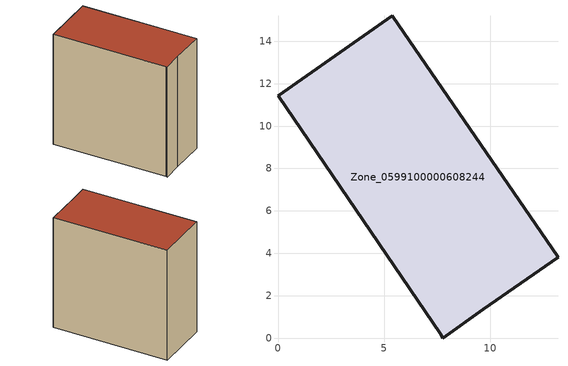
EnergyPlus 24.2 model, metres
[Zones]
Zone_0599100000608244
 floor ground (C_G): 0,11.44 5.39,15.2 13.21,3.81 9.68,1.37 7.77,0 7.68,0.18 z0
 wall outside (C_F): 7.68,0.18 7.77,0 9.68,1.37 13.21,3.81 5.39,15.2 0,11.44 7.68,0.18 z0:13.6
 roof outside (C_R): 5.39,15.2 0,11.44 7.68,0.18 7.77,0 9.68,1.37 13.21,3.81 z13.6
[BUILDING]
Pand.0599100000608244: North Axis=0; Terrain=City; Loads Convergence Tolerance Value=0.04; Temperature Convergence Tolerance Value=0.4; Solar Distribution=FullExterior; Maximum Number of Warmup Days=25; Minimum Number of Warmup Days=1
[Site:Location]
Rotterdam.The.Hague.AP_ZH_NLD Design_Conditions: Latitude=51.96; Longitude=4.45; Time Zone=1; Elevation=-4.5
[SITE:GROUNDTEMPERATURE:BUILDINGSURFACE]
18, 18, 18, 18, 18, 18, 18, 18, 18, 18, 18, 18
[MATERIAL] Thermal Absorptance=0.9; Solar Absorptance=0.7; Visible Absorptance=0.7
Name | Roughness | Thickness | Conductivity | Density | Specific Heat
G.TI.1946 | MediumSmooth | 0.15 | 1 | 540 | 1210
F.TI.1946 | Rough | 0.3 | 0.857143 | 1920 | 840
R.TI.1946 | MediumRough | 0.2 | 0.1 | 1500 | 1000
[CONSTRUCTION]
C_G: G.TI.1946
C_F: F.TI.1946
C_R: R.TI.1946
[ZONE]
Zone_0599100000608244: Type=1; Multiplier=1; Ceiling Height=Autocalculate; Volume=Autocalculate; Floor Area=autocalculate; Part of Total Floor Area=Yes
[ZONEINFILTRATION:DESIGNFLOWRATE]
Infil_Zone_0599100000608244: Zone or ZoneList or Space or SpaceList=Zone_0599100000608244; Schedule=AlwaysOn; Design Flow Rate Calculation Method=Flow/Area; Flow Rate per Floor Area=0.003; Constant Term Coefficient=1; Temperature Term Coefficient=0; Velocity Term Coefficient=0; Velocity Squared Term Coefficient=0
[HVACTEMPLATE:ZONE:IDEALLOADSAIRSYSTEM]
Zone_0599100000608244: Maximum Heating Supply Air Temperature=50; Minimum Cooling Supply Air Temperature=13; Maximum Heating Supply Air Humidity Ratio=0.0156; Minimum Cooling Supply Air Humidity Ratio=0.0077; Heating Limit=NoLimit; Cooling Limit=NoLimit; Dehumidification Control Type=ConstantSensibleHeatRatio; Cooling Sensible Heat Ratio=0.7; Dehumidification Setpoint=60; Humidification Control Type=None; Humidification Setpoint=30; Outdoor Air Method=None; Outdoor Air Flow Rate per Person=0.00944; Outdoor Air Flow Rate per Zone Floor Area=0; Outdoor Air Flow Rate per Zone=0; Demand Controlled Ventilation Type=None; Outdoor Air Economizer Type=NoEconomizer; Heat Recovery Type=None; Sensible Heat Recovery Effectiveness=0.7; Latent Heat Recovery Effectiveness=0.65
[ZONECONTROL:THERMOSTAT]
ThermostatControl_Zone_0599100000608244: Zone or ZoneList=Zone_0599100000608244; Control Type Schedule=DualSetpointControlType; Control 1=Thermostat_Zone_0599100000608244; Temperature Difference Between Cutout And Setpoint=0
[THERMOSTATSETPOINT:DUALSETPOINT]
Thermostat_Zone_0599100000608244: Heating Setpoint Temperature Schedule=HeatingSetpoint_Zone_0599100000608244; Cooling Setpoint Temperature Schedule=CoolingSetpoint_Zone_0599100000608244
[SCHEDULE:COMPACT]
HeatingSetpoint_Zone_0599100000608244: Through: 12/31, For: AllDays, Until: 24:00, 21
CoolingSetpoint_Zone_0599100000608244: Through: 12/31, For: AllDays, Until: 24:00, 24
DualSetpointControlType: Through: 12/31, For: AllDays, Until: 24:00, 4
AlwaysOn: Through: 12/31, For: AllDays, Until: 24:00, 1
